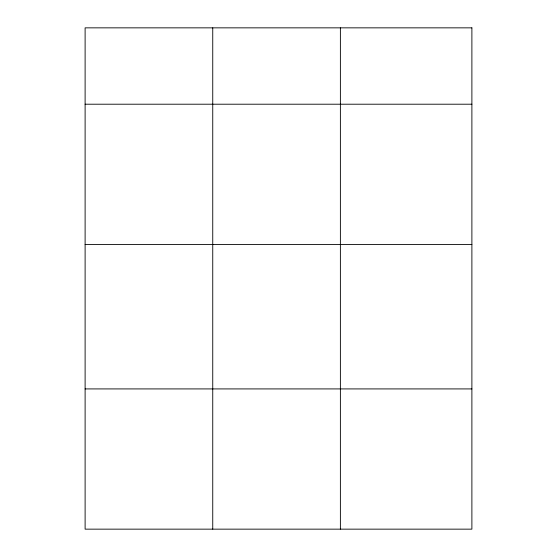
<?xml version="1.0" encoding="UTF-8"?>
<svg xmlns="http://www.w3.org/2000/svg" width="557" height="557" viewBox="0 0 557 557"><rect width="100%" height="100%" fill="white"/><g stroke="black" fill="none" stroke-linecap="round" stroke-linejoin="round"><path stroke-width="0.84" d="M85.11 104.208L471.89 104.208M85.11 244.439L471.89 244.439M85.11 388.918L471.89 388.918M340.383 27.85L340.383 529.15M212.746 27.85L212.746 529.15M471.89 27.85L85.11 27.85L85.11 529.15L471.89 529.15L471.89 27.85"/></g></svg>
